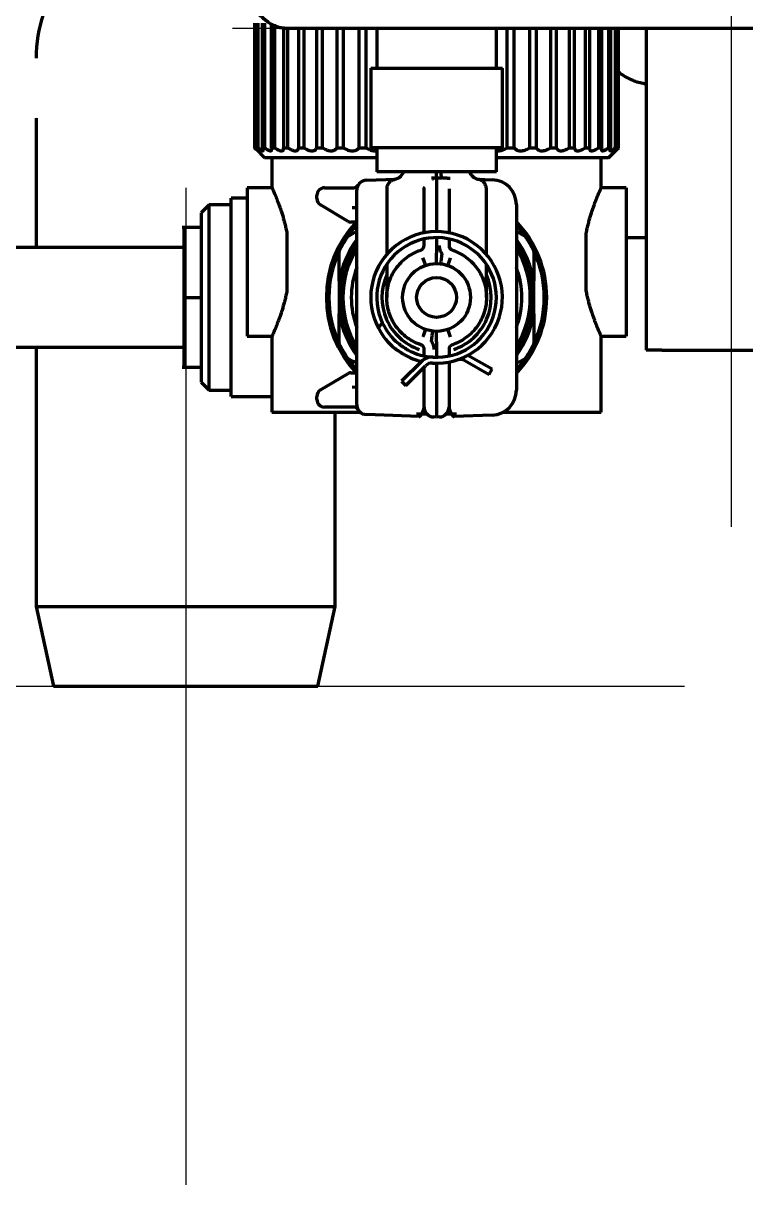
# Model space of a CAD drawing. Header units: inches. Extents: x -3055 to 7244, y 299 to 5591.
# Drawn here: x 4440.4 to 4512.9, y 1977.6 to 2094.1 of the extents above; entities that cross this region are included whole.
import ezdxf

# ---------------------------------------------------------------- set-up
doc = ezdxf.new("R2010")
doc.units = ezdxf.units.IN

# ---------------------------------------------------------------- blocks, each defined once
blk = doc.blocks.new('A$C0B5A562A')
at = {"color": 6}
for p, q in [((0, 50), (0, -50)), ((-50, 0), (50, 0))]:
    blk.add_line(p, q, dxfattribs=at)
blk = doc.blocks.new('A$C29D5572B')
at = {"color": 1}
for p, q in [((0, 50), (0, -50)), ((-50, 0), (50, 0))]:
    blk.add_line(p, q, dxfattribs=at)
blk = doc.blocks.new('A$C0F8E2EAE')
blk.add_blockref('A$C29D5572B', (0, 0))

msp = doc.modelspace()

# ---------------------------------------------------------------- linework, layer by layer
at = {"linetype": 'Continuous', "lineweight": 70}
for p, q in [((4463.61, 2094.12), (4463.61, 2081.62)), ((4463.64, 2081.62), (4463.64, 2094.12)), ((4463.82, 2094.12), (4463.82, 2081.62)), ((4463.96, 2081.62), (4463.96, 2094.12)), ((4464.39, 2094.12), (4464.39, 2081.62)), ((4464.63, 2081.62), (4464.63, 2094.12)), ((4465.29, 2094.12), (4465.29, 2081.62)), ((4465.64, 2081.62), (4465.64, 2094.02)), ((4466.51, 2093.66), (4466.51, 2081.62)), ((4466.61, 2093.62), (4539.21, 2093.62)), ((4466.96, 2081.62), (4466.96, 2093.62)), ((4468.03, 2093.62), (4468.03, 2081.62)), ((4468.57, 2081.62), (4468.57, 2093.62)), ((4469.83, 2093.62), (4469.83, 2081.62)), ((4470.44, 2081.62), (4470.44, 2093.62)), ((4471.85, 2093.62), (4471.85, 2081.62)), ((4472.53, 2081.62), (4472.53, 2093.62)), ((4474.07, 2093.62), (4474.07, 2081.62)), ((4474.81, 2081.62), (4474.81, 2093.62)), ((4475.86, 2093.62), (4475.86, 2089.62)), ((4487.86, 2089.62), (4487.86, 2093.62)), ((4488.92, 2093.62), (4488.92, 2081.62)), ((4489.65, 2081.62), (4489.65, 2093.62)), ((4491.19, 2093.62), (4491.19, 2081.62)), ((4491.87, 2081.62), (4491.87, 2093.62)), ((4493.28, 2093.62), (4493.28, 2081.62)), ((4493.9, 2081.62), (4493.9, 2093.62)), ((4495.15, 2093.62), (4495.15, 2081.62)), ((4495.69, 2081.62), (4495.69, 2093.62)), ((4496.76, 2093.62), (4496.76, 2081.62)), ((4497.21, 2081.62), (4497.21, 2093.62)), ((4498.09, 2093.62), (4498.09, 2081.62)), ((4498.44, 2081.62), (4498.44, 2093.62)), ((4499.09, 2093.62), (4499.09, 2081.62)), ((4499.34, 2081.62), (4499.34, 2093.62)), ((4499.76, 2093.62), (4499.76, 2081.62)), ((4499.9, 2081.62), (4499.9, 2093.62)), ((4500.08, 2093.62), (4500.08, 2081.62)), ((4500.11, 2081.62), (4500.11, 2093.62)), ((4502.86, 2093.62), (4502.86, 2061.32)), ((4475.26, 2089.62), (4488.46, 2089.62)), ((4475.26, 2089.62), (4475.26, 2081.62)), ((4488.46, 2081.62), (4488.46, 2089.62)), ((4441.71, 2084.62), (4441.71, 2084.62)), ((4441.71, 2084.61), (4441.71, 2071.62)), ((4463.61, 2081.62), (4463.64, 2081.62)), ((4463.76, 2081.48), (4464.61, 2080.62)), ((4463.82, 2081.62), (4463.96, 2081.62)), ((4464.39, 2081.62), (4464.63, 2081.62)), ((4465.29, 2081.62), (4465.64, 2081.62)), ((4466.51, 2081.62), (4466.96, 2081.62)), ((4468.03, 2081.62), (4468.57, 2081.62)), ((4469.83, 2081.62), (4470.44, 2081.62)), ((4471.85, 2081.62), (4472.53, 2081.62)), ((4474.07, 2081.62), (4474.81, 2081.62)), ((4488.46, 2081.62), (4475.26, 2081.62)), ((4475.86, 2081.62), (4475.86, 2079.22)), ((4487.86, 2079.22), (4487.86, 2081.62)), ((4488.92, 2081.62), (4489.65, 2081.62)), ((4491.19, 2081.62), (4491.87, 2081.62)), ((4493.28, 2081.62), (4493.9, 2081.62)), ((4495.15, 2081.62), (4495.69, 2081.62)), ((4496.76, 2081.62), (4497.21, 2081.62)), ((4498.09, 2081.62), (4498.44, 2081.62)), ((4499.09, 2081.62), (4499.34, 2081.62)), ((4499.11, 2080.62), (4499.98, 2081.49)), ((4499.76, 2081.62), (4499.9, 2081.62)), ((4500.08, 2081.62), (4500.11, 2081.62)), ((4475.86, 2080.62), (4464.61, 2080.62)), ((4465.36, 2080.62), (4465.36, 2077.53)), ((4499.11, 2080.62), (4487.86, 2080.62)), ((4498.36, 2077.53), (4498.36, 2080.62)), ((4474.83, 2078.38), (4477.73, 2078.48)), ((4481.86, 2079.22), (4475.86, 2079.22)), ((4481.35, 2078.61), (4481.39, 2078.61)), ((4481.39, 2078.61), (4481.86, 2078.62)), ((4487.86, 2079.22), (4481.86, 2079.22)), ((4481.86, 2078.62), (4482.34, 2078.61)), ((4481.86, 2078.62), (4481.86, 2075.13)), ((4482.34, 2078.61), (4482.38, 2078.61)), ((4485.99, 2078.48), (4487.45, 2078.43)), ((4462.86, 2077.62), (4462.86, 2070.17)), ((4465.41, 2077.62), (4462.86, 2077.62)), ((4470.61, 2077.62), (4473.56, 2077.62)), ((4473.86, 2076.38), (4473.86, 2077.38)), ((4476.86, 2077.61), (4476.86, 2070.93)), ((4486.86, 2070.93), (4486.86, 2077.6)), ((4500.86, 2077.62), (4498.32, 2077.62)), ((4500.86, 2077.62), (4500.86, 2062.72)), ((4461.26, 2066.62), (4461.26, 2076.57)), ((4462.86, 2076.57), (4461.26, 2076.57)), ((4469.86, 2076.55), (4469.86, 2076.87)), ((4473.86, 2056.87), (4473.86, 2076.38)), ((4459.06, 2075.92), (4458.26, 2075.12)), ((4458.26, 2075.12), (4458.26, 2058.12)), ((4461.26, 2075.92), (4459.06, 2075.92)), ((4459.06, 2057.32), (4459.06, 2075.92)), ((4472.99, 2074.24), (4470.23, 2075.9)), ((4473.86, 2075.62), (4473.41, 2075.61)), ((4480.61, 2073.1), (4480.61, 2075.12)), ((4481.86, 2075.13), (4481.86, 2073.22)), ((4483.11, 2075.12), (4483.11, 2073.1)), ((4489.86, 2075.93), (4489.86, 2057.32)), ((4473.72, 2074.17), (4473.25, 2074.17)), ((4473.86, 2074.17), (4473.72, 2074.17)), ((4458.26, 2073.62), (4456.35, 2073.62)), ((4466.86, 2073.05), (4466.86, 2067.3)), ((4481.86, 2072.62), (4481.86, 2071.07)), ((4496.86, 2067.3), (4496.86, 2073.05)), ((4500.86, 2072.62), (4502.86, 2072.62)), ((4456.56, 2071.62), (4395.06, 2071.62)), ((4480.61, 2071.84), (4480.61, 2072.49)), ((4483.11, 2072.49), (4483.11, 2071.84)), ((4462.86, 2070.17), (4462.86, 2062.72)), ((4476.86, 2069.94), (4476.86, 2066.6)), ((4486.86, 2066.62), (4486.86, 2069.94)), ((4472.11, 2068.29), (4472.11, 2064.96)), ((4491.61, 2064.96), (4491.61, 2068.29)), ((4456.56, 2066.62), (4458.26, 2066.62)), ((4461.26, 2056.67), (4461.26, 2066.62)), ((4476.03, 2063.53), (4476.42, 2064.09)), ((4462.86, 2062.72), (4465.41, 2062.72)), ((4465.36, 2062.82), (4465.36, 2055.12)), ((4481.86, 2062.17), (4481.86, 2060.62)), ((4498.32, 2062.72), (4500.86, 2062.72)), ((4498.36, 2055.12), (4498.36, 2062.82)), ((4395.06, 2061.62), (4456.56, 2061.62)), ((4441.71, 2061.62), (4441.71, 2035.62)), ((4480.61, 2060.76), (4480.61, 2061.41)), ((4483.11, 2061.41), (4483.11, 2060.76)), ((4504.46, 2061.32), (4502.86, 2061.32)), ((4504.46, 2061.32), (4558.11, 2061.32)), ((4480.34, 2060.2), (4478.36, 2058.22)), ((4478.78, 2057.79), (4480.76, 2059.77)), ((4481.86, 2060.02), (4481.86, 2058.12)), ((4483.11, 2060.14), (4483.11, 2058.13)), ((4484.7, 2060.29), (4487.13, 2058.89)), ((4487.43, 2059.41), (4485, 2060.81)), ((4456.35, 2059.62), (4458.26, 2059.62)), ((4470.23, 2057.34), (4472.99, 2059)), ((4473.25, 2059.07), (4473.72, 2059.07)), ((4473.72, 2059.07), (4473.86, 2059.07)), ((4480.61, 2058.13), (4480.61, 2059.63)), ((4487.13, 2058.89), (4487.43, 2059.41)), ((4458.26, 2058.12), (4459.06, 2057.32)), ((4473.41, 2057.64), (4473.86, 2057.62)), ((4478.36, 2058.22), (4478.78, 2057.79)), ((4481.86, 2058.12), (4481.86, 2054.62)), ((4459.06, 2057.32), (4461.26, 2057.32)), ((4461.26, 2056.67), (4465.36, 2056.67)), ((4469.86, 2056.37), (4469.86, 2056.7)), ((4473.86, 2055.87), (4473.86, 2056.87)), ((4465.36, 2055.12), (4474.2, 2055.12)), ((4473.56, 2055.62), (4470.61, 2055.62)), ((4471.71, 2035.62), (4471.71, 2055.12)), ((4488.56, 2055.12), (4498.36, 2055.12)), ((4480.13, 2054.68), (4474.83, 2054.87)), ((4480.91, 2054.92), (4479.86, 2054.92)), ((4481.86, 2054.62), (4481.58, 2054.63)), ((4482.15, 2054.63), (4481.86, 2054.62)), ((4483.86, 2054.92), (4482.82, 2054.92)), ((4487.45, 2054.82), (4483.59, 2054.68)), ((4441.71, 2035.62), (4443.46, 2027.62)), ((4441.71, 2035.62), (4471.71, 2035.62)), ((4469.96, 2027.62), (4471.71, 2035.62)), ((4443.46, 2027.62), (4469.96, 2027.62))]:
    msp.add_line(p, q, dxfattribs=at)
for radius in [3.4, 2]:
    msp.add_circle((4481.86, 2066.62), radius, dxfattribs=at)
for centre, radius, start, end in [((4455.71, 2090.62), 14, 161.7202, 180), ((4474.86, 2077.38), 1, 92, 180), ((4487.36, 2075.93), 2.5, 0, 88), ((4470.61, 2076.87), 0.75, 90, 180), ((4473.56, 2078.12), 0.5, 270, 330.2179), ((4470.61, 2076.55), 0.75, 180, 239.0362), ((4481.86, 2066.62), 11.05, 136.3894, 223.6106), ((4481.86, 2066.62), 10.8, 137.7938, 145.4744), ((4473.25, 2074.67), 0.5, 239.0362, 270), ((4481.86, 2066.62), 11.05, 0, 43.6163), ((4481.86, 2066.62), 10.8, 34.5256, 42.2062), ((4481.86, 2066.62), 10.8, 145.4744, 154.5256), ((4481.86, 2066.62), 6.6, 266.435, 207.9643), ((4481.86, 2066.62), 6, 266.435, 205), ((4481.86, 2066.62), 10.8, 25.4744, 34.5256), ((4481.86, 2066.62), 9.89, 143.9795, 170.3074), ((4481.86, 2066.62), 9.65, 145.9969, 213.9975), ((4481.86, 2066.62), 9.4, 148.3256, 211.6687), ((4480.11, 2071.84), 0.5, 288.553, 0), ((4481.86, 2066.62), 9.89, 9.6926, 36.0205), ((4481.86, 2066.62), 9.65, 326.0025, 34.0031), ((4481.86, 2066.62), 9.4, 328.3313, 31.6744), ((4481.86, 2066.62), 10.8, 154.5256, 205.4744), ((4481.86, 2066.62), 10.8, 334.5256, 25.4744), ((4481.86, 2066.62), 8.55, 159.3338, 200.6606), ((4481.86, 2066.62), 8.55, 339.3394, 20.6663), ((4481.88, 2066.62), 5.5, 155.701, 251.447), ((4481.84, 2066.62), 5.5, 288.553, 24.299), ((4481.86, 2066.62), 11.05, 316.3838, 0), ((4481.86, 2066.62), 9.89, 189.6926, 216.0205), ((4481.86, 2066.62), 9.89, 323.9795, 350.3074), ((4481.86, 2066.62), 6.6, 207.9643, 230.365), ((4481.86, 2066.62), 6, 205, 229.9003), ((4481.86, 2066.62), 10.8, 205.4744, 214.5256), ((4481.86, 2066.62), 6, 241.3794, 267.2784), ((4483.61, 2061.41), 0.5, 108.553, 180), ((4481.86, 2066.62), 10.8, 325.4744, 334.5256), ((4481.86, 2066.62), 10.8, 214.5256, 222.2062), ((4481.86, 2066.62), 6.6, 240.7973, 256.651), ((4481.4, 2059.14), 1.5, 86.435, 135), ((4481.4, 2059.14), 0.9, 86.435, 135), ((4484.25, 2059.51), 0.9, 60, 108.565), ((4481.86, 2066.62), 10.8, 317.7938, 325.4744), ((4473.25, 2058.57), 0.5, 90, 120.9638), ((4470.61, 2056.7), 0.75, 120.9638, 180), ((4470.61, 2056.37), 0.75, 180, 270), ((4487.36, 2057.32), 2.5, 272, 0), ((4473.56, 2055.12), 0.5, 29.7821, 90), ((4474.86, 2055.87), 1, 180, 268), ((4481.61, 2055.63), 1, 180, 268), ((4482.11, 2055.63), 1, 272.0003, 0)]:
    msp.add_arc(centre, radius, start, end, dxfattribs=at)
for centre, major_axis, ratio, start_param, end_param in [((4477.41, 2079.69), (-0.08, 1.25), 1, 3.110907, 4.269188), ((4482.42, 2079.85), (0.04, 1.25), 0.125617, 2.104923, 3.141592), ((4486.31, 2079.69), (-0.06, -1.25), 1, 5.137545, 6.08083), ((4480.38, 2070.82), (-0.42, 1.18), 0.029745, 3.715033, 4.5108), ((4482.42, 2071.04), (-0.16, -1.24), 0.034627, 4.716776, 5.709782), ((4483.35, 2070.82), (-0.42, -1.18), 0.029679, 4.913974, 5.709741), ((4480.38, 2062.43), (-0.42, -1.18), 0.029679, 1.772384, 2.56815), ((4481.3, 2062.21), (-0.16, -1.24), 0.034627, 1.575184, 2.568189), ((4483.35, 2062.43), (-0.42, 1.18), 0.029745, 0.573434, 1.369194)]:
    msp.add_ellipse(centre, major_axis=major_axis, ratio=ratio, start_param=start_param, end_param=end_param, dxfattribs=at)
for points in [[(4466.61, 2093.62), (4466.54, 2093.62), (4466.4, 2093.63), (4466.19, 2093.66), (4465.97, 2093.72), (4465.76, 2093.79), (4465.55, 2093.89), (4465.33, 2094), (4465.12, 2094.13), (4464.91, 2094.28), (4464.69, 2094.45), (4464.48, 2094.62), (4464.27, 2094.81), (4464.05, 2095), (4463.84, 2095.21), (4463.63, 2095.41), (4463.48, 2095.55), (4463.41, 2095.62)], [(4481.39, 2078.61), (4481.41, 2078.61), (4481.45, 2078.61), (4481.5, 2078.6), (4481.54, 2078.57), (4481.56, 2078.53), (4481.57, 2078.49), (4481.57, 2078.46)], [(4480.61, 2077.51), (4480.61, 2077.53), (4480.61, 2077.55), (4480.6, 2077.58), (4480.59, 2077.6), (4480.57, 2077.61), (4480.56, 2077.61), (4480.55, 2077.61)], [(4456.56, 2066.62), (4456.56, 2067.54), (4456.56, 2069.37), (4456.56, 2071.7), (4456.56, 2073.26), (4456.56, 2073.62), (4456.56, 2073.62)], [(4472.96, 2072.74), (4473.26, 2072.92), (4473.56, 2073.09), (4473.85, 2073.26)], [(4489.87, 2073.26), (4490.17, 2073.09), (4490.46, 2072.92), (4490.76, 2072.74)], [(4456.56, 2059.62), (4456.56, 2059.62), (4456.56, 2059.99), (4456.56, 2061.54), (4456.56, 2063.87), (4456.56, 2065.71), (4456.56, 2066.62)], [(4478.08, 2061.22), (4478, 2061.27), (4477.85, 2061.38), (4477.72, 2061.49), (4477.65, 2061.54)], [(4478, 2062.03), (4478.06, 2061.98), (4478.19, 2061.87), (4478.34, 2061.76), (4478.42, 2061.71)], [(4478.64, 2060.86), (4478.58, 2060.9), (4478.45, 2060.98), (4478.26, 2061.09), (4478.14, 2061.18), (4478.08, 2061.22)], [(4478.42, 2061.71), (4478.48, 2061.67), (4478.6, 2061.59), (4478.79, 2061.47), (4478.92, 2061.39), (4478.99, 2061.36)], [(4473.85, 2059.99), (4473.56, 2060.16), (4473.26, 2060.33), (4472.96, 2060.5)], [(4490.76, 2060.5), (4490.46, 2060.33), (4490.17, 2060.16), (4489.87, 2059.99)]]:
    msp.add_open_spline(points, degree=3, dxfattribs=at)
for points, knots in [([(4502.85, 2088.01), (4502.8, 2088.02), (4502.75, 2088.02), (4502.51, 2088.07), (4502.31, 2088.12), (4502.02, 2088.2), (4501.93, 2088.23), (4501.79, 2088.28), (4501.74, 2088.3), (4501.65, 2088.34), (4501.6, 2088.35), (4501.37, 2088.45), (4501.18, 2088.54), (4500.83, 2088.73), (4500.66, 2088.83), (4500.34, 2089.04), (4500.19, 2089.15), (4500.04, 2089.27)], [0, 0, 0, 0, 0.049086, 0.049086, 0.241578, 0.241578, 0.337825, 0.337825, 0.385948, 0.385948, 0.434071, 0.434071, 0.626564, 0.626564, 0.819057, 0.819057, 1, 1, 1, 1]), ([(4463.76, 2081.48), (4463.75, 2081.48), (4463.74, 2081.49), (4463.7, 2081.54), (4463.66, 2081.58), (4463.61, 2081.62)], [0, 0, 0, 0, 0.201198, 0.201198, 1, 1, 1, 1]), ([(4463.64, 2081.62), (4463.69, 2081.58), (4463.73, 2081.54), (4463.79, 2081.49), (4463.81, 2081.47), (4463.84, 2081.44), (4463.85, 2081.44), (4463.87, 2081.42), (4463.88, 2081.41), (4463.92, 2081.38), (4463.94, 2081.36), (4463.98, 2081.34), (4463.98, 2081.33), (4464, 2081.33), (4464, 2081.33), (4464.01, 2081.32), (4464.01, 2081.32), (4464.02, 2081.32), (4464.02, 2081.33), (4464.02, 2081.35), (4464.01, 2081.35), (4464.01, 2081.36), (4464, 2081.38), (4463.99, 2081.39), (4463.98, 2081.42), (4463.97, 2081.44), (4463.94, 2081.47), (4463.93, 2081.48), (4463.89, 2081.54), (4463.86, 2081.58), (4463.82, 2081.62)], [0, 0, 0, 0, 0.125, 0.125, 0.1875, 0.1875, 0.21875, 0.21875, 0.25, 0.25, 0.375, 0.375, 0.4375, 0.4375, 0.46875, 0.46875, 0.5, 0.5, 0.625, 0.625, 0.65625, 0.65625, 0.6875, 0.75, 0.75, 0.8125, 0.8125, 0.875, 0.875, 1, 1, 1, 1]), ([(4463.96, 2081.62), (4464.02, 2081.58), (4464.07, 2081.54), (4464.14, 2081.49), (4464.17, 2081.47), (4464.2, 2081.44), (4464.21, 2081.44), (4464.23, 2081.42), (4464.24, 2081.41), (4464.3, 2081.38), (4464.33, 2081.36), (4464.38, 2081.34), (4464.4, 2081.33), (4464.42, 2081.33), (4464.42, 2081.33), (4464.43, 2081.32), (4464.44, 2081.32), (4464.47, 2081.32), (4464.48, 2081.33), (4464.49, 2081.35), (4464.49, 2081.35), (4464.49, 2081.36), (4464.49, 2081.38), (4464.49, 2081.39), (4464.48, 2081.42), (4464.48, 2081.44), (4464.47, 2081.47), (4464.46, 2081.48), (4464.43, 2081.54), (4464.41, 2081.58), (4464.39, 2081.62)], [0, 0, 0, 0, 0.125, 0.125, 0.1875, 0.1875, 0.21875, 0.21875, 0.25, 0.25, 0.375, 0.375, 0.4375, 0.4375, 0.46875, 0.46875, 0.5, 0.5, 0.625, 0.625, 0.65625, 0.65625, 0.6875, 0.75, 0.75, 0.8125, 0.8125, 0.875, 0.875, 1, 1, 1, 1]), ([(4464.63, 2081.62), (4464.69, 2081.58), (4464.75, 2081.54), (4464.84, 2081.49), (4464.86, 2081.47), (4464.9, 2081.44), (4464.92, 2081.44), (4464.94, 2081.42), (4464.96, 2081.41), (4465.02, 2081.38), (4465.07, 2081.36), (4465.13, 2081.34), (4465.15, 2081.33), (4465.18, 2081.33), (4465.19, 2081.33), (4465.2, 2081.32), (4465.21, 2081.32), (4465.25, 2081.32), (4465.27, 2081.33), (4465.3, 2081.35), (4465.3, 2081.35), (4465.31, 2081.36), (4465.32, 2081.38), (4465.32, 2081.39), (4465.33, 2081.42), (4465.33, 2081.44), (4465.33, 2081.47), (4465.33, 2081.48), (4465.32, 2081.54), (4465.3, 2081.58), (4465.29, 2081.62)], [0, 0, 0, 0, 0.125, 0.125, 0.1875, 0.1875, 0.21875, 0.21875, 0.25, 0.25, 0.375, 0.375, 0.4375, 0.4375, 0.46875, 0.46875, 0.5, 0.5, 0.625, 0.625, 0.65625, 0.65625, 0.6875, 0.75, 0.75, 0.8125, 0.8125, 0.875, 0.875, 1, 1, 1, 1]), ([(4465.64, 2081.62), (4465.7, 2081.58), (4465.77, 2081.54), (4465.86, 2081.49), (4465.89, 2081.47), (4465.94, 2081.44), (4465.95, 2081.44), (4465.98, 2081.42), (4466, 2081.41), (4466.07, 2081.38), (4466.12, 2081.36), (4466.2, 2081.34), (4466.23, 2081.33), (4466.26, 2081.33), (4466.27, 2081.33), (4466.3, 2081.32), (4466.31, 2081.32), (4466.36, 2081.32), (4466.39, 2081.33), (4466.43, 2081.35), (4466.44, 2081.35), (4466.45, 2081.36), (4466.47, 2081.38), (4466.48, 2081.39), (4466.5, 2081.42), (4466.5, 2081.44), (4466.51, 2081.47), (4466.51, 2081.48), (4466.52, 2081.54), (4466.52, 2081.58), (4466.51, 2081.62)], [0, 0, 0, 0, 0.125, 0.125, 0.1875, 0.1875, 0.21875, 0.21875, 0.25, 0.25, 0.375, 0.375, 0.4375, 0.4375, 0.46875, 0.46875, 0.5, 0.5, 0.625, 0.625, 0.65625, 0.65625, 0.6875, 0.75, 0.75, 0.8125, 0.8125, 0.875, 0.875, 1, 1, 1, 1]), ([(4466.96, 2081.62), (4467.03, 2081.58), (4467.1, 2081.54), (4467.2, 2081.49), (4467.23, 2081.47), (4467.28, 2081.44), (4467.3, 2081.44), (4467.33, 2081.42), (4467.35, 2081.41), (4467.43, 2081.38), (4467.49, 2081.36), (4467.58, 2081.34), (4467.61, 2081.33), (4467.65, 2081.33), (4467.66, 2081.33), (4467.69, 2081.32), (4467.7, 2081.32), (4467.77, 2081.32), (4467.81, 2081.33), (4467.86, 2081.35), (4467.87, 2081.35), (4467.89, 2081.36), (4467.91, 2081.38), (4467.94, 2081.39), (4467.96, 2081.42), (4467.97, 2081.44), (4467.99, 2081.47), (4468, 2081.48), (4468.02, 2081.54), (4468.03, 2081.58), (4468.03, 2081.62)], [0, 0, 0, 0, 0.125, 0.125, 0.1875, 0.1875, 0.21875, 0.21875, 0.25, 0.25, 0.375, 0.375, 0.4375, 0.4375, 0.46875, 0.46875, 0.5, 0.5, 0.625, 0.625, 0.65625, 0.65625, 0.6875, 0.75, 0.75, 0.8125, 0.8125, 0.875, 0.875, 1, 1, 1, 1]), ([(4468.57, 2081.62), (4468.64, 2081.58), (4468.71, 2081.54), (4468.82, 2081.49), (4468.85, 2081.47), (4468.91, 2081.44), (4468.92, 2081.44), (4468.96, 2081.42), (4468.98, 2081.41), (4469.07, 2081.38), (4469.14, 2081.36), (4469.23, 2081.34), (4469.27, 2081.33), (4469.32, 2081.33), (4469.33, 2081.33), (4469.36, 2081.32), (4469.38, 2081.32), (4469.45, 2081.32), (4469.51, 2081.33), (4469.57, 2081.35), (4469.58, 2081.35), (4469.6, 2081.36), (4469.63, 2081.38), (4469.66, 2081.39), (4469.7, 2081.42), (4469.72, 2081.44), (4469.75, 2081.47), (4469.76, 2081.48), (4469.8, 2081.54), (4469.81, 2081.58), (4469.83, 2081.62)], [0, 0, 0, 0, 0.125, 0.125, 0.1875, 0.1875, 0.21875, 0.21875, 0.25, 0.25, 0.375, 0.375, 0.4375, 0.4375, 0.46875, 0.46875, 0.5, 0.5, 0.625, 0.625, 0.65625, 0.65625, 0.6875, 0.75, 0.75, 0.8125, 0.8125, 0.875, 0.875, 1, 1, 1, 1]), ([(4470.44, 2081.62), (4470.51, 2081.58), (4470.58, 2081.54), (4470.69, 2081.49), (4470.73, 2081.47), (4470.79, 2081.44), (4470.81, 2081.44), (4470.84, 2081.42), (4470.86, 2081.41), (4470.95, 2081.38), (4471.03, 2081.36), (4471.14, 2081.34), (4471.17, 2081.33), (4471.22, 2081.33), (4471.24, 2081.33), (4471.28, 2081.32), (4471.29, 2081.32), (4471.38, 2081.32), (4471.44, 2081.33), (4471.51, 2081.35), (4471.53, 2081.35), (4471.55, 2081.36), (4471.59, 2081.38), (4471.63, 2081.39), (4471.67, 2081.42), (4471.69, 2081.44), (4471.73, 2081.47), (4471.75, 2081.48), (4471.8, 2081.54), (4471.83, 2081.58), (4471.85, 2081.62)], [0, 0, 0, 0, 0.125, 0.125, 0.1875, 0.1875, 0.21875, 0.21875, 0.25, 0.25, 0.375, 0.375, 0.4375, 0.4375, 0.46875, 0.46875, 0.5, 0.5, 0.625, 0.625, 0.65625, 0.65625, 0.6875, 0.75, 0.75, 0.8125, 0.8125, 0.875, 0.875, 1, 1, 1, 1]), ([(4472.53, 2081.62), (4472.6, 2081.58), (4472.68, 2081.54), (4472.79, 2081.49), (4472.82, 2081.47), (4472.88, 2081.44), (4472.9, 2081.44), (4472.94, 2081.42), (4472.96, 2081.41), (4473.05, 2081.38), (4473.13, 2081.36), (4473.25, 2081.34), (4473.28, 2081.33), (4473.34, 2081.33), (4473.36, 2081.33), (4473.4, 2081.32), (4473.42, 2081.32), (4473.51, 2081.32), (4473.58, 2081.33), (4473.66, 2081.35), (4473.67, 2081.35), (4473.7, 2081.36), (4473.75, 2081.38), (4473.79, 2081.39), (4473.85, 2081.42), (4473.87, 2081.44), (4473.92, 2081.47), (4473.94, 2081.48), (4474.01, 2081.54), (4474.04, 2081.58), (4474.07, 2081.62)], [0, 0, 0, 0, 0.125, 0.125, 0.1875, 0.1875, 0.21875, 0.21875, 0.25, 0.25, 0.375, 0.375, 0.4375, 0.4375, 0.46875, 0.46875, 0.5, 0.5, 0.625, 0.625, 0.65625, 0.65625, 0.6875, 0.75, 0.75, 0.8125, 0.8125, 0.875, 0.875, 1, 1, 1, 1]), ([(4474.81, 2081.62), (4474.88, 2081.58), (4474.95, 2081.54), (4475.06, 2081.49), (4475.09, 2081.47), (4475.15, 2081.44), (4475.17, 2081.44), (4475.21, 2081.42), (4475.23, 2081.41), (4475.33, 2081.38), (4475.4, 2081.36), (4475.52, 2081.34), (4475.56, 2081.33), (4475.62, 2081.33), (4475.64, 2081.33), (4475.68, 2081.32), (4475.7, 2081.32), (4475.77, 2081.32), (4475.82, 2081.33), (4475.87, 2081.33)], [0, 0, 0, 0, 0.215291, 0.215291, 0.322937, 0.322937, 0.376759, 0.376759, 0.430582, 0.430582, 0.645873, 0.645873, 0.753519, 0.753519, 0.807341, 0.807341, 0.861164, 0.861164, 1, 1, 1, 1]), ([(4487.86, 2081.33), (4487.87, 2081.33), (4487.88, 2081.33), (4487.9, 2081.33), (4487.92, 2081.33), (4487.96, 2081.32), (4487.98, 2081.32), (4488.08, 2081.32), (4488.16, 2081.33), (4488.26, 2081.35), (4488.28, 2081.35), (4488.32, 2081.36), (4488.38, 2081.38), (4488.44, 2081.39), (4488.51, 2081.42), (4488.55, 2081.44), (4488.63, 2081.47), (4488.67, 2081.48), (4488.78, 2081.54), (4488.85, 2081.58), (4488.92, 2081.62)], [0, 0, 0, 0, 0.025315, 0.025315, 0.079464, 0.079464, 0.133613, 0.133613, 0.35021, 0.35021, 0.404359, 0.404359, 0.458508, 0.566807, 0.566807, 0.675105, 0.675105, 0.783403, 0.783403, 1, 1, 1, 1]), ([(4489.65, 2081.62), (4489.68, 2081.58), (4489.72, 2081.54), (4489.78, 2081.49), (4489.8, 2081.47), (4489.84, 2081.44), (4489.85, 2081.44), (4489.88, 2081.42), (4489.89, 2081.41), (4489.96, 2081.38), (4490.02, 2081.36), (4490.11, 2081.34), (4490.15, 2081.33), (4490.2, 2081.33), (4490.22, 2081.33), (4490.25, 2081.32), (4490.27, 2081.32), (4490.36, 2081.32), (4490.44, 2081.33), (4490.53, 2081.35), (4490.55, 2081.35), (4490.59, 2081.36), (4490.65, 2081.38), (4490.71, 2081.39), (4490.78, 2081.42), (4490.82, 2081.44), (4490.9, 2081.47), (4490.94, 2081.48), (4491.05, 2081.54), (4491.12, 2081.58), (4491.19, 2081.62)], [0, 0, 0, 0, 0.125, 0.125, 0.1875, 0.1875, 0.21875, 0.21875, 0.25, 0.25, 0.375, 0.375, 0.4375, 0.4375, 0.46875, 0.46875, 0.5, 0.5, 0.625, 0.625, 0.65625, 0.65625, 0.6875, 0.75, 0.75, 0.8125, 0.8125, 0.875, 0.875, 1, 1, 1, 1]), ([(4491.87, 2081.62), (4491.89, 2081.58), (4491.92, 2081.54), (4491.97, 2081.49), (4491.99, 2081.47), (4492.02, 2081.44), (4492.03, 2081.44), (4492.05, 2081.42), (4492.06, 2081.41), (4492.12, 2081.38), (4492.17, 2081.36), (4492.25, 2081.34), (4492.28, 2081.33), (4492.33, 2081.33), (4492.35, 2081.33), (4492.38, 2081.32), (4492.4, 2081.32), (4492.48, 2081.32), (4492.55, 2081.33), (4492.64, 2081.35), (4492.66, 2081.35), (4492.7, 2081.36), (4492.75, 2081.38), (4492.81, 2081.39), (4492.88, 2081.42), (4492.92, 2081.44), (4492.99, 2081.47), (4493.03, 2081.48), (4493.14, 2081.54), (4493.21, 2081.58), (4493.28, 2081.62)], [0, 0, 0, 0, 0.125, 0.125, 0.1875, 0.1875, 0.21875, 0.21875, 0.25, 0.25, 0.375, 0.375, 0.4375, 0.4375, 0.46875, 0.46875, 0.5, 0.5, 0.625, 0.625, 0.65625, 0.65625, 0.6875, 0.75, 0.75, 0.8125, 0.8125, 0.875, 0.875, 1, 1, 1, 1]), ([(4493.9, 2081.62), (4493.91, 2081.58), (4493.93, 2081.54), (4493.96, 2081.49), (4493.98, 2081.47), (4494, 2081.44), (4494.01, 2081.44), (4494.02, 2081.42), (4494.03, 2081.41), (4494.08, 2081.38), (4494.12, 2081.36), (4494.19, 2081.34), (4494.22, 2081.33), (4494.26, 2081.33), (4494.27, 2081.33), (4494.3, 2081.32), (4494.32, 2081.32), (4494.39, 2081.32), (4494.45, 2081.33), (4494.54, 2081.35), (4494.55, 2081.35), (4494.59, 2081.36), (4494.64, 2081.38), (4494.69, 2081.39), (4494.76, 2081.42), (4494.8, 2081.44), (4494.87, 2081.47), (4494.91, 2081.48), (4495.01, 2081.54), (4495.08, 2081.58), (4495.15, 2081.62)], [0, 0, 0, 0, 0.125, 0.125, 0.1875, 0.1875, 0.21875, 0.21875, 0.25, 0.25, 0.375, 0.375, 0.4375, 0.4375, 0.46875, 0.46875, 0.5, 0.5, 0.625, 0.625, 0.65625, 0.65625, 0.6875, 0.75, 0.75, 0.8125, 0.8125, 0.875, 0.875, 1, 1, 1, 1]), ([(4495.69, 2081.62), (4495.69, 2081.58), (4495.7, 2081.54), (4495.72, 2081.49), (4495.73, 2081.47), (4495.75, 2081.44), (4495.75, 2081.44), (4495.76, 2081.42), (4495.77, 2081.41), (4495.8, 2081.38), (4495.83, 2081.36), (4495.89, 2081.34), (4495.91, 2081.33), (4495.95, 2081.33), (4495.96, 2081.33), (4495.98, 2081.32), (4495.99, 2081.32), (4496.06, 2081.32), (4496.11, 2081.33), (4496.19, 2081.35), (4496.2, 2081.35), (4496.23, 2081.36), (4496.28, 2081.38), (4496.33, 2081.39), (4496.39, 2081.42), (4496.43, 2081.44), (4496.49, 2081.47), (4496.53, 2081.48), (4496.63, 2081.54), (4496.7, 2081.58), (4496.76, 2081.62)], [0, 0, 0, 0, 0.125, 0.125, 0.1875, 0.1875, 0.21875, 0.21875, 0.25, 0.25, 0.375, 0.375, 0.4375, 0.4375, 0.46875, 0.46875, 0.5, 0.5, 0.625, 0.625, 0.65625, 0.65625, 0.6875, 0.75, 0.75, 0.8125, 0.8125, 0.875, 0.875, 1, 1, 1, 1]), ([(4497.21, 2081.62), (4497.21, 2081.58), (4497.2, 2081.54), (4497.21, 2081.49), (4497.21, 2081.47), (4497.22, 2081.44), (4497.22, 2081.44), (4497.23, 2081.42), (4497.23, 2081.41), (4497.25, 2081.38), (4497.27, 2081.36), (4497.32, 2081.34), (4497.33, 2081.33), (4497.36, 2081.33), (4497.37, 2081.33), (4497.39, 2081.32), (4497.4, 2081.32), (4497.45, 2081.32), (4497.49, 2081.33), (4497.56, 2081.35), (4497.57, 2081.35), (4497.6, 2081.36), (4497.64, 2081.38), (4497.68, 2081.39), (4497.74, 2081.42), (4497.77, 2081.44), (4497.83, 2081.47), (4497.86, 2081.48), (4497.96, 2081.54), (4498.02, 2081.58), (4498.09, 2081.62)], [0, 0, 0, 0, 0.125, 0.125, 0.1875, 0.1875, 0.21875, 0.21875, 0.25, 0.25, 0.375, 0.375, 0.4375, 0.4375, 0.46875, 0.46875, 0.5, 0.5, 0.625, 0.625, 0.65625, 0.65625, 0.6875, 0.75, 0.75, 0.8125, 0.8125, 0.875, 0.875, 1, 1, 1, 1]), ([(4498.44, 2081.62), (4498.42, 2081.58), (4498.41, 2081.54), (4498.4, 2081.49), (4498.4, 2081.47), (4498.4, 2081.44), (4498.4, 2081.44), (4498.4, 2081.42), (4498.4, 2081.41), (4498.4, 2081.38), (4498.41, 2081.36), (4498.44, 2081.34), (4498.45, 2081.33), (4498.47, 2081.33), (4498.48, 2081.33), (4498.49, 2081.32), (4498.5, 2081.32), (4498.54, 2081.32), (4498.57, 2081.33), (4498.63, 2081.35), (4498.64, 2081.35), (4498.66, 2081.36), (4498.69, 2081.38), (4498.73, 2081.39), (4498.78, 2081.42), (4498.81, 2081.44), (4498.86, 2081.47), (4498.89, 2081.48), (4498.97, 2081.54), (4499.03, 2081.58), (4499.09, 2081.62)], [0, 0, 0, 0, 0.125, 0.125, 0.1875, 0.1875, 0.21875, 0.21875, 0.25, 0.25, 0.375, 0.375, 0.4375, 0.4375, 0.46875, 0.46875, 0.5, 0.5, 0.625, 0.625, 0.65625, 0.65625, 0.6875, 0.75, 0.75, 0.8125, 0.8125, 0.875, 0.875, 1, 1, 1, 1]), ([(4499.34, 2081.62), (4499.31, 2081.58), (4499.29, 2081.54), (4499.27, 2081.49), (4499.26, 2081.47), (4499.25, 2081.44), (4499.25, 2081.44), (4499.24, 2081.42), (4499.24, 2081.41), (4499.23, 2081.38), (4499.23, 2081.36), (4499.24, 2081.34), (4499.25, 2081.33), (4499.26, 2081.33), (4499.26, 2081.33), (4499.27, 2081.32), (4499.27, 2081.32), (4499.3, 2081.32), (4499.32, 2081.33), (4499.37, 2081.35), (4499.37, 2081.35), (4499.39, 2081.36), (4499.42, 2081.38), (4499.45, 2081.39), (4499.49, 2081.42), (4499.51, 2081.44), (4499.56, 2081.47), (4499.58, 2081.48), (4499.66, 2081.54), (4499.71, 2081.58), (4499.76, 2081.62)], [0, 0, 0, 0, 0.125, 0.125, 0.1875, 0.1875, 0.21875, 0.21875, 0.25, 0.25, 0.375, 0.375, 0.4375, 0.4375, 0.46875, 0.46875, 0.5, 0.5, 0.625, 0.625, 0.65625, 0.65625, 0.6875, 0.75, 0.75, 0.8125, 0.8125, 0.875, 0.875, 1, 1, 1, 1]), ([(4499.9, 2081.62), (4499.87, 2081.58), (4499.83, 2081.54), (4499.79, 2081.49), (4499.78, 2081.47), (4499.77, 2081.44), (4499.76, 2081.44), (4499.75, 2081.42), (4499.75, 2081.41), (4499.72, 2081.38), (4499.71, 2081.36), (4499.71, 2081.34), (4499.71, 2081.33), (4499.71, 2081.33), (4499.71, 2081.33), (4499.71, 2081.32), (4499.71, 2081.32), (4499.72, 2081.32), (4499.74, 2081.33), (4499.76, 2081.35), (4499.77, 2081.35), (4499.78, 2081.36), (4499.8, 2081.38), (4499.82, 2081.39), (4499.86, 2081.42), (4499.87, 2081.44), (4499.91, 2081.47), (4499.93, 2081.48), (4499.99, 2081.54), (4500.04, 2081.58), (4500.08, 2081.62)], [0, 0, 0, 0, 0.125, 0.125, 0.1875, 0.1875, 0.21875, 0.21875, 0.25, 0.25, 0.375, 0.375, 0.4375, 0.4375, 0.46875, 0.46875, 0.5, 0.5, 0.625, 0.625, 0.65625, 0.65625, 0.6875, 0.75, 0.75, 0.8125, 0.8125, 0.875, 0.875, 1, 1, 1, 1]), ([(4500.11, 2081.62), (4500.07, 2081.58), (4500.03, 2081.54), (4499.98, 2081.49), (4499.98, 2081.49), (4499.97, 2081.48)], [0, 0, 0, 0, 0.808653, 0.808653, 1, 1, 1, 1]), ([(4477.67, 2078.46), (4477.56, 2078.44), (4477.34, 2078.36), (4477.06, 2078.12), (4476.89, 2077.8), (4476.86, 2077.57), (4476.86, 2077.45)], [0, 0, 0, 0, 0.242094, 0.500003, 0.75791, 1, 1, 1, 1]), ([(4481.86, 2078.62), (4481.86, 2078.62), (4481.86, 2078.63), (4481.86, 2078.66), (4481.86, 2078.67), (4481.86, 2078.68), (4481.86, 2078.69), (4481.86, 2078.7), (4481.86, 2078.71), (4481.86, 2078.75), (4481.86, 2078.79), (4481.86, 2078.85), (4481.86, 2078.86), (4481.86, 2078.88), (4481.86, 2078.89), (4481.86, 2078.93), (4481.86, 2078.96), (4481.86, 2079.05), (4481.86, 2079.11), (4481.86, 2079.19), (4481.86, 2079.21), (4481.86, 2079.22)], [0, 0, 0, 0, 0.187676, 0.187676, 0.284151, 0.284151, 0.332389, 0.332389, 0.380627, 0.380627, 0.573578, 0.573578, 0.621816, 0.621816, 0.670053, 0.670053, 0.766529, 0.766529, 0.95948, 0.95948, 1, 1, 1, 1]), ([(4483.23, 2078.56), (4483.15, 2078.56), (4483.08, 2078.56), (4482.93, 2078.57), (4482.86, 2078.58), (4482.72, 2078.58), (4482.65, 2078.59), (4482.55, 2078.6), (4482.52, 2078.6), (4482.45, 2078.6), (4482.41, 2078.6), (4482.38, 2078.61)], [0, 0, 0, 0, 0.25, 0.25, 0.5, 0.5, 0.75, 0.75, 0.875, 0.875, 1, 1, 1, 1]), ([(4486.86, 2077.45), (4486.86, 2077.57), (4486.83, 2077.8), (4486.66, 2078.12), (4486.39, 2078.36), (4486.17, 2078.44), (4486.05, 2078.46)], [0, 0, 0, 0, 0.242095, 0.500006, 0.757914, 1, 1, 1, 1]), ([(4465.36, 2077.62), (4465.36, 2077.62), (4465.37, 2077.61), (4465.39, 2077.57), (4465.4, 2077.53), (4465.41, 2077.53), (4465.41, 2077.51), (4465.42, 2077.5), (4465.43, 2077.48), (4465.44, 2077.46), (4465.46, 2077.4), (4465.51, 2077.3), (4465.58, 2077.12), (4465.64, 2076.98), (4465.69, 2076.86), (4465.71, 2076.82), (4465.74, 2076.75), (4465.75, 2076.73), (4465.76, 2076.69), (4465.81, 2076.58), (4465.89, 2076.36), (4466.02, 2076.04), (4466.1, 2075.81), (4466.16, 2075.63), (4466.2, 2075.53), (4466.23, 2075.44), (4466.25, 2075.37), (4466.26, 2075.34), (4466.31, 2075.17), (4466.4, 2074.9), (4466.53, 2074.47), (4466.65, 2074.02), (4466.72, 2073.71), (4466.8, 2073.38), (4466.83, 2073.22), (4466.86, 2073.05)], [0, 0, 0, 0, 0.062266, 0.124781, 0.124781, 0.14041, 0.14041, 0.156039, 0.156039, 0.187297, 0.187297, 0.249812, 0.312328, 0.374844, 0.374844, 0.406102, 0.406102, 0.42173, 0.42173, 0.437359, 0.499875, 0.562391, 0.624906, 0.624906, 0.656164, 0.671793, 0.671793, 0.687422, 0.687422, 0.749937, 0.812453, 0.874969, 0.937484, 0.937484, 1, 1, 1, 1]), ([(4480.61, 2075.12), (4480.61, 2075.29), (4480.61, 2075.65), (4480.61, 2076.15), (4480.61, 2076.6), (4480.61, 2077), (4480.61, 2077.31), (4480.61, 2077.46), (4480.61, 2077.51)], [0, 0, 0, 0, 0.166853, 0.330789, 0.494535, 0.660664, 0.82941, 1, 1, 1, 1]), ([(4483.11, 2077.51), (4483.11, 2077.46), (4483.11, 2077.31), (4483.11, 2077), (4483.11, 2076.61), (4483.11, 2076.16), (4483.11, 2075.66), (4483.11, 2075.3), (4483.11, 2075.12)], [0, 0, 0, 0, 0.170153, 0.338815, 0.505661, 0.664621, 0.826311, 1, 1, 1, 1]), ([(4496.86, 2073.05), (4496.9, 2073.22), (4496.93, 2073.38), (4497, 2073.71), (4497.08, 2074.02), (4497.2, 2074.48), (4497.28, 2074.76), (4497.35, 2074.97), (4497.37, 2075.04), (4497.4, 2075.14), (4497.41, 2075.18), (4497.43, 2075.24), (4497.49, 2075.41), (4497.58, 2075.69), (4497.71, 2076.04), (4497.83, 2076.36), (4497.91, 2076.55), (4497.95, 2076.66), (4497.96, 2076.69), (4497.98, 2076.73), (4497.99, 2076.75), (4498.01, 2076.82), (4498.03, 2076.86), (4498.08, 2076.98), (4498.14, 2077.12), (4498.22, 2077.3), (4498.26, 2077.4), (4498.3, 2077.48), (4498.31, 2077.51), (4498.33, 2077.55), (4498.33, 2077.55), (4498.34, 2077.57), (4498.34, 2077.58), (4498.35, 2077.6), (4498.36, 2077.62), (4498.36, 2077.62), (4498.36, 2077.62)], [0, 0, 0, 0, 0.062484, 0.062484, 0.124969, 0.187453, 0.249938, 0.249938, 0.28118, 0.28118, 0.296801, 0.296801, 0.312422, 0.374906, 0.437391, 0.499875, 0.562359, 0.562359, 0.577981, 0.577981, 0.593602, 0.593602, 0.624844, 0.624844, 0.687328, 0.749813, 0.812297, 0.812297, 0.874781, 0.874781, 0.890402, 0.890402, 0.906023, 0.937266, 0.937266, 1, 1, 1, 1]), ([(4482.38, 2071.04), (4482.38, 2071.04), (4482.38, 2071.04), (4482.33, 2071.11), (4482.25, 2071.27), (4482.17, 2071.54), (4482.15, 2071.74), (4482.15, 2071.84)], [0, 0, 0, 0, 0.000075, 0.000075, 0.333383, 0.666692, 1, 1, 1, 1]), ([(4483.11, 2071.84), (4483.11, 2071.79), (4483.12, 2071.73), (4483.15, 2071.63), (4483.18, 2071.59), (4483.24, 2071.5), (4483.27, 2071.47), (4483.36, 2071.4), (4483.4, 2071.38), (4483.45, 2071.36)], [0, 0, 0, 0, 0.25, 0.25, 0.5, 0.5, 0.75, 0.75, 1, 1, 1, 1]), ([(4472.11, 2068.29), (4472.11, 2068.79), (4472.11, 2069.29), (4472.11, 2070.28), (4472.11, 2070.78), (4472.11, 2071.27)], [0, 0, 0, 0, 0.5, 0.5, 1, 1, 1, 1]), ([(4480.27, 2061.88), (4479.99, 2061.98), (4479.72, 2062.1), (4479.22, 2062.37), (4478.98, 2062.53), (4478.54, 2062.87), (4478.34, 2063.06), (4477.98, 2063.46), (4477.82, 2063.66), (4477.54, 2064.1), (4477.42, 2064.32), (4477.21, 2064.77), (4477.13, 2065), (4477, 2065.45), (4476.95, 2065.68), (4476.88, 2066.13), (4476.86, 2066.35), (4476.86, 2066.57), (4476.86, 2066.58), (4476.86, 2066.58), (4476.86, 2066.58), (4476.86, 2066.6), (4476.86, 2066.62), (4476.86, 2066.67), (4476.86, 2066.77), (4476.87, 2066.85), (4476.88, 2067.02), (4476.89, 2067.14), (4476.93, 2067.48), (4476.98, 2067.71), (4477.1, 2068.18), (4477.19, 2068.41), (4477.39, 2068.87), (4477.51, 2069.1), (4477.79, 2069.54), (4477.96, 2069.76), (4478.32, 2070.16), (4478.52, 2070.35), (4478.96, 2070.71), (4479.2, 2070.87), (4479.71, 2071.15), (4479.99, 2071.27), (4480.27, 2071.36)], [0, 0, 0, 0, 0.0625, 0.0625, 0.125, 0.125, 0.1875, 0.1875, 0.25, 0.25, 0.3125, 0.3125, 0.375, 0.375, 0.4375, 0.4375, 0.5, 0.5, 0.500488, 0.500488, 0.500977, 0.501953, 0.503906, 0.507812, 0.515625, 0.53125, 0.53125, 0.5625, 0.5625, 0.625, 0.625, 0.6875, 0.6875, 0.75, 0.75, 0.8125, 0.8125, 0.875, 0.875, 0.9375, 0.9375, 1, 1, 1, 1]), ([(4481.86, 2070), (4481.86, 2070), (4481.86, 2070), (4481.86, 2070.01), (4481.86, 2070.02), (4481.86, 2070.08), (4481.86, 2070.13), (4481.86, 2070.22), (4481.86, 2070.25), (4481.86, 2070.3), (4481.86, 2070.31), (4481.86, 2070.35), (4481.86, 2070.36), (4481.86, 2070.45), (4481.86, 2070.52), (4481.86, 2070.61), (4481.86, 2070.63), (4481.86, 2070.67), (4481.86, 2070.69), (4481.86, 2070.75), (4481.86, 2070.79), (4481.86, 2070.91), (4481.86, 2070.99), (4481.86, 2071.07)], [0, 0, 0, 0, 0.002944, 0.002944, 0.050423, 0.050423, 0.240338, 0.240338, 0.335296, 0.335296, 0.382775, 0.382775, 0.430254, 0.430254, 0.620169, 0.620169, 0.667648, 0.667648, 0.715127, 0.715127, 0.810085, 0.810085, 1, 1, 1, 1]), ([(4483.45, 2071.36), (4483.74, 2071.27), (4484.01, 2071.15), (4484.52, 2070.87), (4484.75, 2070.71), (4485.19, 2070.37), (4485.39, 2070.18), (4485.75, 2069.78), (4485.91, 2069.57), (4486.2, 2069.13), (4486.32, 2068.91), (4486.52, 2068.45), (4486.61, 2068.22), (4486.74, 2067.76), (4486.78, 2067.53), (4486.85, 2067.08), (4486.86, 2066.85), (4486.86, 2066.62), (4486.86, 2066.61), (4486.86, 2066.58), (4486.86, 2066.54), (4486.86, 2066.44), (4486.86, 2066.36), (4486.84, 2066.19), (4486.83, 2066.07), (4486.79, 2065.73), (4486.74, 2065.5), (4486.61, 2065.04), (4486.53, 2064.81), (4486.32, 2064.35), (4486.2, 2064.12), (4485.92, 2063.69), (4485.76, 2063.48), (4485.4, 2063.07), (4485.19, 2062.89), (4484.76, 2062.54), (4484.52, 2062.38), (4484.01, 2062.1), (4483.74, 2061.98), (4483.45, 2061.88)], [0, 0, 0, 0, 0.0625, 0.0625, 0.125, 0.125, 0.1875, 0.1875, 0.25, 0.25, 0.3125, 0.3125, 0.375, 0.375, 0.4375, 0.4375, 0.5, 0.5, 0.503906, 0.503906, 0.507812, 0.515625, 0.53125, 0.53125, 0.5625, 0.5625, 0.625, 0.625, 0.6875, 0.6875, 0.75, 0.75, 0.8125, 0.8125, 0.875, 0.875, 0.9375, 0.9375, 1, 1, 1, 1]), ([(4491.61, 2071.27), (4491.61, 2070.78), (4491.61, 2070.28), (4491.61, 2069.29), (4491.61, 2068.79), (4491.61, 2068.29)], [0, 0, 0, 0, 0.5, 0.5, 1, 1, 1, 1]), ([(4466.86, 2067.3), (4466.83, 2067.13), (4466.8, 2066.96), (4466.72, 2066.64), (4466.65, 2066.32), (4466.53, 2065.87), (4466.44, 2065.58), (4466.38, 2065.38), (4466.36, 2065.31), (4466.32, 2065.2), (4466.31, 2065.17), (4466.29, 2065.1), (4466.24, 2064.94), (4466.14, 2064.65), (4466.01, 2064.31), (4465.89, 2063.99), (4465.82, 2063.8), (4465.77, 2063.68), (4465.76, 2063.66), (4465.75, 2063.62), (4465.74, 2063.59), (4465.71, 2063.53), (4465.69, 2063.49), (4465.64, 2063.37), (4465.58, 2063.23), (4465.51, 2063.05), (4465.46, 2062.95), (4465.43, 2062.87), (4465.41, 2062.83), (4465.4, 2062.8), (4465.39, 2062.79), (4465.39, 2062.78), (4465.38, 2062.76), (4465.37, 2062.75), (4465.37, 2062.73), (4465.36, 2062.72), (4465.36, 2062.72)], [0, 0, 0, 0, 0.062484, 0.062484, 0.124969, 0.187453, 0.249938, 0.249938, 0.28118, 0.28118, 0.296801, 0.296801, 0.312422, 0.374906, 0.437391, 0.499875, 0.562359, 0.562359, 0.577981, 0.577981, 0.593602, 0.593602, 0.624844, 0.624844, 0.687328, 0.749813, 0.812297, 0.812297, 0.874781, 0.874781, 0.890402, 0.890402, 0.906023, 0.937266, 0.937266, 1, 1, 1, 1]), ([(4498.36, 2062.72), (4498.36, 2062.72), (4498.36, 2062.74), (4498.34, 2062.78), (4498.32, 2062.81), (4498.32, 2062.82), (4498.31, 2062.84), (4498.31, 2062.84), (4498.3, 2062.87), (4498.29, 2062.89), (4498.26, 2062.95), (4498.22, 2063.05), (4498.14, 2063.23), (4498.08, 2063.37), (4498.03, 2063.49), (4498.01, 2063.53), (4497.99, 2063.59), (4497.98, 2063.62), (4497.96, 2063.66), (4497.92, 2063.77), (4497.83, 2063.99), (4497.71, 2064.31), (4497.63, 2064.54), (4497.56, 2064.72), (4497.53, 2064.81), (4497.5, 2064.91), (4497.48, 2064.98), (4497.46, 2065.01), (4497.41, 2065.17), (4497.32, 2065.44), (4497.2, 2065.87), (4497.08, 2066.32), (4497, 2066.64), (4496.93, 2066.96), (4496.9, 2067.13), (4496.86, 2067.3)], [0, 0, 0, 0, 0.062266, 0.124781, 0.124781, 0.14041, 0.14041, 0.156039, 0.156039, 0.187297, 0.187297, 0.249812, 0.312328, 0.374844, 0.374844, 0.406102, 0.406102, 0.42173, 0.42173, 0.437359, 0.499875, 0.562391, 0.624906, 0.624906, 0.656164, 0.671793, 0.671793, 0.687422, 0.687422, 0.749937, 0.812453, 0.874969, 0.937484, 0.937484, 1, 1, 1, 1]), ([(4472.11, 2061.98), (4472.11, 2062.47), (4472.11, 2062.96), (4472.11, 2063.96), (4472.11, 2064.45), (4472.11, 2064.96)], [0, 0, 0, 0, 0.5, 0.5, 1, 1, 1, 1]), ([(4491.61, 2064.96), (4491.61, 2064.45), (4491.61, 2063.96), (4491.61, 2062.96), (4491.61, 2062.47), (4491.61, 2061.98)], [0, 0, 0, 0, 0.5, 0.5, 1, 1, 1, 1]), ([(4481.86, 2062.17), (4481.86, 2062.26), (4481.86, 2062.34), (4481.86, 2062.46), (4481.86, 2062.5), (4481.86, 2062.56), (4481.86, 2062.58), (4481.86, 2062.61), (4481.86, 2062.63), (4481.86, 2062.73), (4481.86, 2062.8), (4481.86, 2062.88), (4481.86, 2062.9), (4481.86, 2062.93), (4481.86, 2062.95), (4481.86, 2063), (4481.86, 2063.03), (4481.86, 2063.11), (4481.86, 2063.17), (4481.86, 2063.22), (4481.86, 2063.23), (4481.86, 2063.26), (4481.86, 2063.27), (4481.86, 2063.28), (4481.86, 2063.28)], [0, 0, 0, 0, 0.179175, 0.179175, 0.268763, 0.268763, 0.313557, 0.313557, 0.358351, 0.358351, 0.537526, 0.537526, 0.58232, 0.58232, 0.627114, 0.627114, 0.716701, 0.716701, 0.895877, 0.895877, 0.940671, 0.940671, 0.985464, 1, 1, 1, 1]), ([(4481.35, 2062.21), (4481.35, 2062.21), (4481.35, 2062.21), (4481.39, 2062.13), (4481.48, 2061.97), (4481.56, 2061.7), (4481.58, 2061.51), (4481.58, 2061.41)], [0, 0, 0, 0, 0.000075, 0.000075, 0.333383, 0.666692, 1, 1, 1, 1]), ([(4480.61, 2061.41), (4480.61, 2061.46), (4480.6, 2061.51), (4480.57, 2061.61), (4480.55, 2061.66), (4480.49, 2061.74), (4480.45, 2061.78), (4480.37, 2061.84), (4480.32, 2061.87), (4480.27, 2061.88)], [0, 0, 0, 0, 0.25, 0.25, 0.5, 0.5, 0.75, 0.75, 1, 1, 1, 1]), ([(4480.61, 2055.63), (4480.61, 2055.63), (4480.61, 2055.68), (4480.61, 2055.87), (4480.61, 2056.19), (4480.61, 2056.59), (4480.61, 2057.06), (4480.61, 2057.57), (4480.61, 2057.94), (4480.61, 2058.13)], [0, 0, 0, 0, 0.148263, 0.293914, 0.439938, 0.585587, 0.720883, 0.853972, 1, 1, 1, 1]), ([(4483.11, 2058.13), (4483.11, 2057.94), (4483.11, 2057.56), (4483.11, 2057.02), (4483.11, 2056.54), (4483.11, 2056.15), (4483.11, 2055.86), (4483.11, 2055.68), (4483.11, 2055.63), (4483.11, 2055.63)], [0, 0, 0, 0, 0.146168, 0.289853, 0.434024, 0.577627, 0.714047, 0.851827, 1, 1, 1, 1]), ([(4480.13, 2054.68), (4480.13, 2054.68), (4480.14, 2054.68), (4480.15, 2054.69), (4480.16, 2054.69), (4480.17, 2054.69), (4480.18, 2054.69), (4480.19, 2054.7), (4480.2, 2054.71), (4480.21, 2054.71), (4480.22, 2054.72), (4480.23, 2054.73), (4480.24, 2054.74), (4480.25, 2054.75), (4480.26, 2054.76), (4480.27, 2054.77), (4480.28, 2054.78), (4480.3, 2054.81), (4480.33, 2054.86), (4480.37, 2054.93), (4480.4, 2055), (4480.43, 2055.06), (4480.45, 2055.09), (4480.45, 2055.11), (4480.46, 2055.12), (4480.46, 2055.14), (4480.47, 2055.15), (4480.48, 2055.16), (4480.48, 2055.18), (4480.49, 2055.19), (4480.49, 2055.2), (4480.5, 2055.22), (4480.5, 2055.23), (4480.51, 2055.25), (4480.51, 2055.26), (4480.52, 2055.27), (4480.52, 2055.29), (4480.53, 2055.3), (4480.53, 2055.31), (4480.54, 2055.33), (4480.54, 2055.34), (4480.55, 2055.35), (4480.55, 2055.36), (4480.56, 2055.38), (4480.56, 2055.39), (4480.57, 2055.4), (4480.57, 2055.41), (4480.57, 2055.43), (4480.58, 2055.44), (4480.58, 2055.45), (4480.58, 2055.46), (4480.59, 2055.47), (4480.59, 2055.48), (4480.59, 2055.5), (4480.6, 2055.51), (4480.6, 2055.52), (4480.6, 2055.53), (4480.6, 2055.54), (4480.6, 2055.55), (4480.61, 2055.56), (4480.61, 2055.57), (4480.61, 2055.58), (4480.61, 2055.59), (4480.61, 2055.6), (4480.61, 2055.61), (4480.61, 2055.62), (4480.61, 2055.62), (4480.61, 2055.63), (4480.61, 2055.63)], [0, 0, 0, 0, 0.019449, 0.038858, 0.058228, 0.07756, 0.096857, 0.116121, 0.135353, 0.154556, 0.173731, 0.192881, 0.212008, 0.231113, 0.250198, 0.269267, 0.28832, 0.307359, 0.384249, 0.456401, 0.523845, 0.586579, 0.597659, 0.608645, 0.619537, 0.630335, 0.64104, 0.651652, 0.66217, 0.672596, 0.682929, 0.693169, 0.703316, 0.713371, 0.723333, 0.733203, 0.74298, 0.752665, 0.762258, 0.771758, 0.781166, 0.790481, 0.799704, 0.808834, 0.817871, 0.826816, 0.835668, 0.844427, 0.853094, 0.861667, 0.870147, 0.878534, 0.886827, 0.895027, 0.903134, 0.911147, 0.919066, 0.926891, 0.934623, 0.942261, 0.949806, 0.957257, 0.964614, 0.971877, 0.979047, 0.986125, 0.993109, 1, 1, 1, 1]), ([(4483.11, 2055.63), (4483.11, 2055.63), (4483.11, 2055.61), (4483.11, 2055.59), (4483.12, 2055.57), (4483.12, 2055.55), (4483.12, 2055.53), (4483.13, 2055.51), (4483.13, 2055.49), (4483.14, 2055.47), (4483.14, 2055.44), (4483.15, 2055.42), (4483.16, 2055.4), (4483.17, 2055.38), (4483.17, 2055.35), (4483.18, 2055.33), (4483.19, 2055.3), (4483.2, 2055.28), (4483.21, 2055.26), (4483.22, 2055.23), (4483.23, 2055.21), (4483.24, 2055.18), (4483.25, 2055.15), (4483.27, 2055.12), (4483.28, 2055.09), (4483.29, 2055.07), (4483.29, 2055.07), (4483.29, 2055.06), (4483.3, 2055.06), (4483.3, 2055.05), (4483.3, 2055.05), (4483.3, 2055.04), (4483.31, 2055.03), (4483.31, 2055.03), (4483.31, 2055.02), (4483.31, 2055.02), (4483.32, 2055.01), (4483.32, 2055), (4483.32, 2055), (4483.33, 2054.99), (4483.33, 2054.98), (4483.33, 2054.98), (4483.33, 2054.97), (4483.34, 2054.97), (4483.34, 2054.96), (4483.34, 2054.95), (4483.35, 2054.95), (4483.35, 2054.94), (4483.35, 2054.93), (4483.36, 2054.93), (4483.36, 2054.92), (4483.36, 2054.92), (4483.37, 2054.91), (4483.37, 2054.9), (4483.37, 2054.9), (4483.38, 2054.89), (4483.38, 2054.89), (4483.38, 2054.88), (4483.39, 2054.87), (4483.39, 2054.87), (4483.39, 2054.86), (4483.4, 2054.86), (4483.4, 2054.85), (4483.4, 2054.84), (4483.41, 2054.84), (4483.41, 2054.83), (4483.41, 2054.83), (4483.42, 2054.82), (4483.42, 2054.82), (4483.43, 2054.81), (4483.43, 2054.8), (4483.43, 2054.8), (4483.44, 2054.79), (4483.44, 2054.79), (4483.44, 2054.78), (4483.45, 2054.78), (4483.45, 2054.77), (4483.46, 2054.77), (4483.46, 2054.76), (4483.46, 2054.76), (4483.47, 2054.75), (4483.47, 2054.75), (4483.48, 2054.75), (4483.48, 2054.74), (4483.48, 2054.74), (4483.49, 2054.73), (4483.49, 2054.73), (4483.5, 2054.73), (4483.5, 2054.72), (4483.51, 2054.72), (4483.51, 2054.72), (4483.51, 2054.71), (4483.52, 2054.71), (4483.52, 2054.71), (4483.53, 2054.7), (4483.53, 2054.7), (4483.54, 2054.7), (4483.54, 2054.7), (4483.54, 2054.69), (4483.55, 2054.69), (4483.55, 2054.69), (4483.56, 2054.69), (4483.56, 2054.69), (4483.57, 2054.69), (4483.57, 2054.69), (4483.58, 2054.68), (4483.58, 2054.68), (4483.59, 2054.68), (4483.59, 2054.68), (4483.59, 2054.68), (4483.59, 2054.68)], [0, 0, 0, 0, 0.014899, 0.029973, 0.045222, 0.060648, 0.076251, 0.092031, 0.10799, 0.124128, 0.140446, 0.156945, 0.173628, 0.190494, 0.207546, 0.224786, 0.242216, 0.259837, 0.277652, 0.295663, 0.313873, 0.332285, 0.350901, 0.381608, 0.413263, 0.417906, 0.422604, 0.427356, 0.432164, 0.437026, 0.441943, 0.446915, 0.451941, 0.457021, 0.462156, 0.467345, 0.472588, 0.477886, 0.483238, 0.488643, 0.494103, 0.499616, 0.505184, 0.510805, 0.51648, 0.522208, 0.527991, 0.533827, 0.539716, 0.545659, 0.551655, 0.557705, 0.563808, 0.569964, 0.576174, 0.582437, 0.588753, 0.595122, 0.601545, 0.60802, 0.614549, 0.621131, 0.627766, 0.634454, 0.641195, 0.647989, 0.654836, 0.661737, 0.66869, 0.675696, 0.682756, 0.689868, 0.697034, 0.704253, 0.711525, 0.71885, 0.726228, 0.73366, 0.741144, 0.748683, 0.756274, 0.763919, 0.771617, 0.779369, 0.787175, 0.795034, 0.802946, 0.810913, 0.818934, 0.827008, 0.835137, 0.843319, 0.851556, 0.859847, 0.868193, 0.876593, 0.885048, 0.893558, 0.902122, 0.910742, 0.919417, 0.928147, 0.936933, 0.945774, 0.954671, 0.963624, 0.972634, 0.981699, 0.990821, 1, 1, 1, 1])]:
    msp.add_open_spline(points, degree=3, knots=knots, dxfattribs=at)

# ---------------------------------------------------------------- block references
for name, p in [('A$C0F8E2EAE', (4511.41, 2093.62)), ('A$C0B5A562A', (4456.71, 2027.62))]:
    msp.add_blockref(name, p)

doc.saveas('drawing.dxf')
